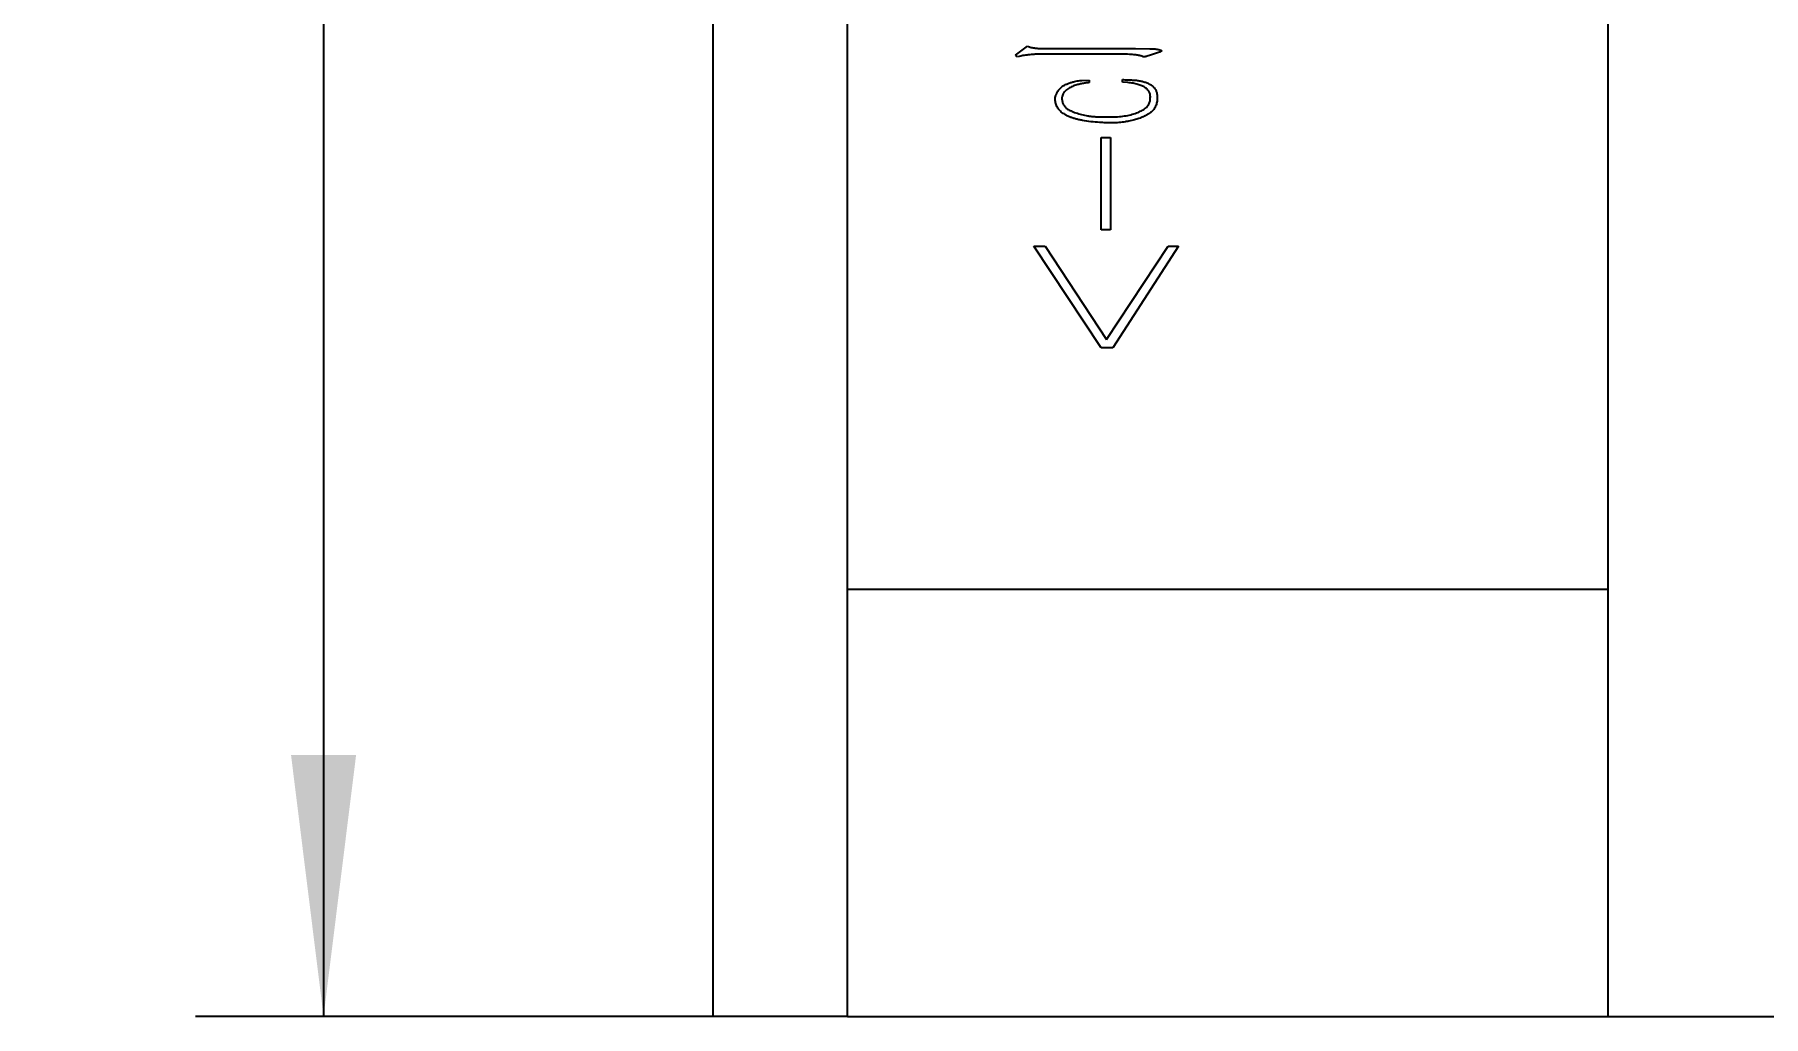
# Model space of a CAD drawing. Header units: millimetres. Extents: x 0 to 210, y 0 to 297.
# Drawn here: x 27.71 to 54.7, y 150.43 to 165.75 of the extents above; entities that cross this region are included whole.
import ezdxf

# ---------------------------------------------------------------- set-up
doc = ezdxf.new("R2010")
doc.units = ezdxf.units.MM
doc.layers.add('根据设置的颜色创建', color=7, linetype='Continuous', lineweight=25)
doc.styles.add('SLDTEXTSTYLE5', font='TXT', dxfattribs={"width": 0.7})
doc.dimstyles.new('SLDDIMSTYLE16', dxfattribs={"dimtxt": 3.5, "dimasz": 4.08, "dimexe": 0, "dimexo": 0.0625, "dimgap": 0.875, "dimtad": 2, "dimlfac": 1.5, "dimrnd": 1e-09, "dimzin": 12, "dimdsep": 46, "dimtxsty": 'SLDTEXTSTYLE5', "dimsah": 1, "dimcen": 0.09, "dimadec": 0, "dimazin": 3, "dimtfac": 1, "dimtofl": 0, "dimtmove": 0, "dimatfit": 3, "dimfxl": 0, "dimfrac": 2, "dimtolj": 1, "dimtzin": 12, "dimarcsym": 0})

# ---------------------------------------------------------------- blocks, each defined once
blk = doc.blocks.new('_D_28')
at = {"layer": '根据设置的颜色创建'}
for p, q in [((45.292, 207.099), (30.226, 207.099)), ((32.226, 207.099), (32.226, 150.432)), ((38.309, 150.432), (30.226, 150.432))]:
    blk.add_line(p, q, dxfattribs=at)
for points in [[(32.226, 207.099), (31.718, 203.019), (32.734, 203.019)], [(32.226, 150.432), (32.734, 154.512), (31.718, 154.512)]]:
    blk.add_solid(points, dxfattribs=at)
at = {"layer": '根据设置的颜色创建', "insert": (27.715, 184.826), "char_height": 3.5, "attachment_point": 1, "rotation": 90, "style": 'SLDTEXTSTYLE5'}
blk.add_mtext('85', dxfattribs=at)
blk = doc.blocks.new('_D_29')
at = {"layer": '根据设置的颜色创建'}
for p, q in [((52.276, 179.572), (61.776, 179.572)), ((59.776, 179.572), (59.776, 150.432)), ((52.276, 150.432), (61.776, 150.432))]:
    blk.add_line(p, q, dxfattribs=at)
for points in [[(59.776, 179.572), (59.268, 175.492), (60.284, 175.492)], [(59.776, 150.432), (60.284, 154.512), (59.268, 154.512)]]:
    blk.add_solid(points, dxfattribs=at)
at = {"layer": '根据设置的颜色创建', "insert": (55.264, 163.732), "char_height": 3.5, "attachment_point": 1, "rotation": 90, "style": 'SLDTEXTSTYLE5'}
blk.add_mtext('43.71', dxfattribs=at)

msp = doc.modelspace()

# ---------------------------------------------------------------- linework, layer by layer
at = {"color": 7, "linetype": 'Continuous', "lineweight": 25}
for p, q in [((52.2758, 179.572), (52.2758, 157.0986)), ((40.4064, 157.0986), (40.4064, 171.6986)), ((38.3091, 150.432), (38.3091, 171.032)), ((43.0257, 165.4313), (43.2171, 165.572)), ((44.7007, 165.4477), (43.4354, 165.4477)), ((43.4791, 165.5352), (44.9021, 165.5352)), ((44.9021, 165.5352), (45.1233, 165.5318)), ((45.2307, 165.4646), (45.1169, 165.4244)), ((45.2745, 165.4781), (45.2307, 165.4646)), ((43.0595, 165.4045), (43.0257, 165.4313)), ((43.1097, 165.4179), (43.0595, 165.4045)), ((44.0652, 165.0371), (44.1756, 165.0401)), ((44.1756, 165.0401), (44.1756, 165.0033)), ((44.6962, 165.0132), (44.6962, 165.0505)), ((44.7832, 165.0033), (44.6962, 165.0132)), ((44.3669, 164.1492), (44.5115, 164.1492)), ((44.3669, 162.7063), (44.3669, 164.1492)), ((44.5115, 164.1492), (44.5115, 162.7063)), ((44.5115, 162.7063), (44.3669, 162.7063)), ((43.3147, 162.4514), (43.4893, 162.4514)), ((44.3653, 160.8673), (43.3147, 162.4514)), ((43.4893, 162.4514), (44.4493, 160.9951)), ((44.4493, 160.9951), (45.4124, 162.4514)), ((45.5735, 162.4514), (44.5463, 160.8673)), ((45.4124, 162.4514), (45.5735, 162.4514)), ((44.5463, 160.8673), (44.3653, 160.8673)), ((40.4064, 150.432), (40.4064, 157.0986)), ((40.4064, 157.0986), (52.2758, 157.0986)), ((52.2758, 157.0986), (52.2758, 150.432)), ((40.4064, 150.432), (38.3091, 150.432)), ((40.4064, 150.432), (52.2758, 150.432))]:
    msp.add_line(p, q, dxfattribs=at)
for points, knots in [([(43.4354, 165.4477), (43.4141, 165.4476), (43.3698, 165.4473), (43.3037, 165.443), (43.2408, 165.4382), (43.1872, 165.4315), (43.1447, 165.4254), (43.1203, 165.4202), (43.1097, 165.4179)], [0, 0, 0, 0, 0.1943194, 0.4056615, 0.6067234, 0.7718438, 0.9008683, 1, 1, 1, 1]), ([(43.2171, 165.572), (43.2272, 165.5681), (43.2448, 165.5612), (43.2669, 165.5542), (43.2849, 165.5508), (43.3022, 165.5477), (43.3245, 165.5451), (43.3613, 165.5399), (43.4134, 165.5359), (43.4566, 165.5355), (43.4791, 165.5352)], [0, 0, 0, 0, 0.121735, 0.2133103, 0.260918, 0.3272279, 0.4120014, 0.5136809, 0.7459814, 1, 1, 1, 1]), ([(45.1169, 165.4244), (45.1062, 165.4216), (45.0876, 165.4169), (45.0635, 165.4095), (45.0465, 165.4066), (45.0325, 165.4035), (45.0166, 165.4075), (44.9965, 165.4147), (44.9734, 165.4238), (44.9485, 165.4297), (44.9221, 165.4342), (44.8909, 165.4384), (44.8513, 165.4418), (44.8033, 165.4443), (44.7518, 165.447), (44.7171, 165.4475), (44.7007, 165.4477)], [0, 0, 0, 0, 0.0777822, 0.136195, 0.1781207, 0.2007148, 0.2364394, 0.2910432, 0.3534638, 0.4115805, 0.4724115, 0.5435121, 0.6343305, 0.7543483, 0.8836894, 1, 1, 1, 1]), ([(45.1233, 165.5318), (45.1381, 165.5316), (45.1658, 165.5312), (45.2046, 165.5287), (45.2382, 165.5251), (45.2654, 165.5193), (45.2872, 165.5125), (45.2996, 165.5084), (45.3109, 165.5035), (45.3085, 165.4997), (45.3078, 165.4985)], [0, 0, 0, 0, 0.2279115, 0.4280136, 0.6007625, 0.747386, 0.8623938, 0.9385127, 0.9805024, 1, 1, 1, 1]), ([(45.3078, 165.4985), (45.3067, 165.4969), (45.3032, 165.4919), (45.2941, 165.4865), (45.2846, 165.4798), (45.2774, 165.4786), (45.2745, 165.4781)], [0, 0, 0, 0, 0.1420148, 0.4534028, 0.7824737, 1, 1, 1, 1]), ([(43.6491, 164.7716), (43.6519, 164.7819), (43.6583, 164.8052), (43.6697, 164.8354), (43.6832, 164.8628), (43.6992, 164.8846), (43.719, 164.9075), (43.7436, 164.9306), (43.7736, 164.9529), (43.8095, 164.9741), (43.8522, 164.9913), (43.8985, 165.0073), (43.9456, 165.0202), (43.9897, 165.0298), (44.0291, 165.0356), (44.0538, 165.0366), (44.0652, 165.0371)], [0, 0, 0, 0, 0.0603416, 0.1363713, 0.1815163, 0.2318232, 0.288799, 0.3516161, 0.4217155, 0.4996236, 0.5859012, 0.6807817, 0.7757909, 0.86085, 0.9354003, 1, 1, 1, 1]), ([(44.1756, 165.0033), (44.1558, 165.0009), (44.1171, 164.9963), (44.0585, 164.9869), (43.9974, 164.9725), (43.9331, 164.952), (43.8687, 164.9243), (43.821, 164.8916), (43.79, 164.8598), (43.7718, 164.8326), (43.7592, 164.8018), (43.7551, 164.7798), (43.753, 164.7686)], [0, 0, 0, 0, 0.11491112, 0.22563632, 0.34275872, 0.47758651, 0.61523388, 0.74654382, 0.80888391, 0.87106183, 0.93422107, 1, 1, 1, 1]), ([(44.6962, 165.0505), (44.722, 165.0495), (44.7699, 165.0476), (44.8379, 165.0452), (44.8999, 165.0425), (44.959, 165.0343), (45.0168, 165.0223), (45.0713, 165.0046), (45.1216, 164.9825), (45.164, 164.9529), (45.199, 164.9187), (45.2229, 164.8779), (45.2375, 164.8317), (45.2389, 164.7991), (45.2396, 164.782)], [0, 0, 0, 0, 0.1143843, 0.2119011, 0.3007049, 0.3886798, 0.4756234, 0.5611225, 0.6417718, 0.7175832, 0.7885635, 0.8559154, 0.9249751, 1, 1, 1, 1]), ([(45.1322, 164.7686), (45.1325, 164.7787), (45.1331, 164.7979), (45.1291, 164.8252), (45.1213, 164.849), (45.1056, 164.8755), (45.0805, 164.9033), (45.0507, 164.926), (45.0234, 164.9422), (44.9984, 164.9532), (44.9695, 164.9648), (44.9245, 164.9793), (44.8622, 164.995), (44.8101, 165.0005), (44.7832, 165.0033)], [0, 0, 0, 0, 0.0648804, 0.1229425, 0.1757496, 0.2248259, 0.3197799, 0.413812, 0.4643421, 0.5228795, 0.5892425, 0.664248, 0.8262529, 1, 1, 1, 1]), ([(44.3402, 164.3823), (44.2945, 164.3853), (44.2057, 164.3911), (44.0977, 164.4075), (44.0176, 164.4244), (43.9637, 164.4375), (43.9156, 164.4524), (43.8606, 164.4728), (43.8025, 164.5022), (43.7512, 164.5356), (43.7191, 164.5667), (43.6982, 164.5907), (43.6809, 164.6173), (43.6663, 164.6454), (43.6559, 164.6754), (43.6493, 164.7067), (43.6467, 164.7389), (43.6483, 164.7607), (43.6491, 164.7716)], [0, 0, 0, 0, 0.1551766, 0.3019454, 0.3703418, 0.4329594, 0.49007, 0.5411568, 0.6317145, 0.7109745, 0.7475747, 0.7830824, 0.8188077, 0.8547801, 0.8905364, 0.9261686, 0.9628379, 1, 1, 1, 1]), ([(43.753, 164.7686), (43.7527, 164.7593), (43.7522, 164.7412), (43.756, 164.7146), (43.7622, 164.6894), (43.7756, 164.6582), (43.8006, 164.6235), (43.8331, 164.594), (43.8657, 164.5744), (43.8959, 164.5599), (43.9313, 164.5448), (43.9863, 164.5257), (44.0609, 164.5051), (44.1393, 164.4878), (44.2076, 164.478), (44.2663, 164.4727), (44.332, 164.4694), (44.4018, 164.4676), (44.4698, 164.4671), (44.5301, 164.4679), (44.5797, 164.4679), (44.6091, 164.4692), (44.6221, 164.4698)], [0, 0, 0, 0, 0.0275926, 0.05393381, 0.07938914, 0.10455673, 0.15444863, 0.20539268, 0.23370186, 0.26719629, 0.30517448, 0.34803023, 0.44021194, 0.53491773, 0.58669138, 0.64508501, 0.71021609, 0.78218093, 0.85264232, 0.91226408, 0.96153904, 1, 1, 1, 1]), ([(45.2396, 164.782), (45.2394, 164.7601), (45.2392, 164.7163), (45.2261, 164.6629), (45.2095, 164.6237), (45.1946, 164.5969), (45.1766, 164.5734), (45.1487, 164.5458), (45.1069, 164.5162), (45.0509, 164.4846), (44.988, 164.4567), (44.9317, 164.4356), (44.8823, 164.4203), (44.8402, 164.4101), (44.7937, 164.4008), (44.7268, 164.3888), (44.6411, 164.3784), (44.5389, 164.375), (44.4389, 164.3766), (44.373, 164.3804), (44.3402, 164.3823)], [0, 0, 0, 0, 0.0595433, 0.1188902, 0.1477651, 0.1752086, 0.2018867, 0.228015, 0.2818203, 0.3403402, 0.402658, 0.4685319, 0.5038819, 0.5433363, 0.5861096, 0.6327831, 0.7280816, 0.8205292, 0.9106634, 1, 1, 1, 1]), ([(44.6221, 164.4698), (44.6584, 164.4737), (44.7278, 164.4811), (44.8264, 164.501), (44.9149, 164.528), (44.9814, 164.5573), (45.0282, 164.5839), (45.0576, 164.6053), (45.0821, 164.6276), (45.1008, 164.652), (45.1151, 164.678), (45.125, 164.7062), (45.1311, 164.7367), (45.1318, 164.7578), (45.1322, 164.7686)], [0, 0, 0, 0, 0.1694704, 0.3231057, 0.4654574, 0.5974791, 0.6587334, 0.7148044, 0.7653365, 0.8118827, 0.8565669, 0.9022368, 0.9499841, 1, 1, 1, 1])]:
    msp.add_open_spline(points, degree=3, knots=knots, dxfattribs=at)

# ---------------------------------------------------------------- dimensions: what is measured, and where the dimension line sits
at = {"layer": '根据设置的颜色创建'}
for base, p1, p2, picture, middle in [((32.2264, 150.432), (45.2924, 207.0986), (38.3091, 150.432), '_D_28', (32.2264, 186.3597)), ((59.776, 150.432), (52.2758, 179.572), (52.2758, 150.432), '_D_29', (59.776, 167.5676))]:
    dim = msp.add_linear_dim(base=base, p1=p1, p2=p2, angle=90, dimstyle='SLDDIMSTYLE16', dxfattribs=at)
    dim.commit()
    dim.dimension.update_dxf_attribs({"geometry": picture, "text_midpoint": middle, "dimtype": 160})

doc.saveas('drawing.dxf')
